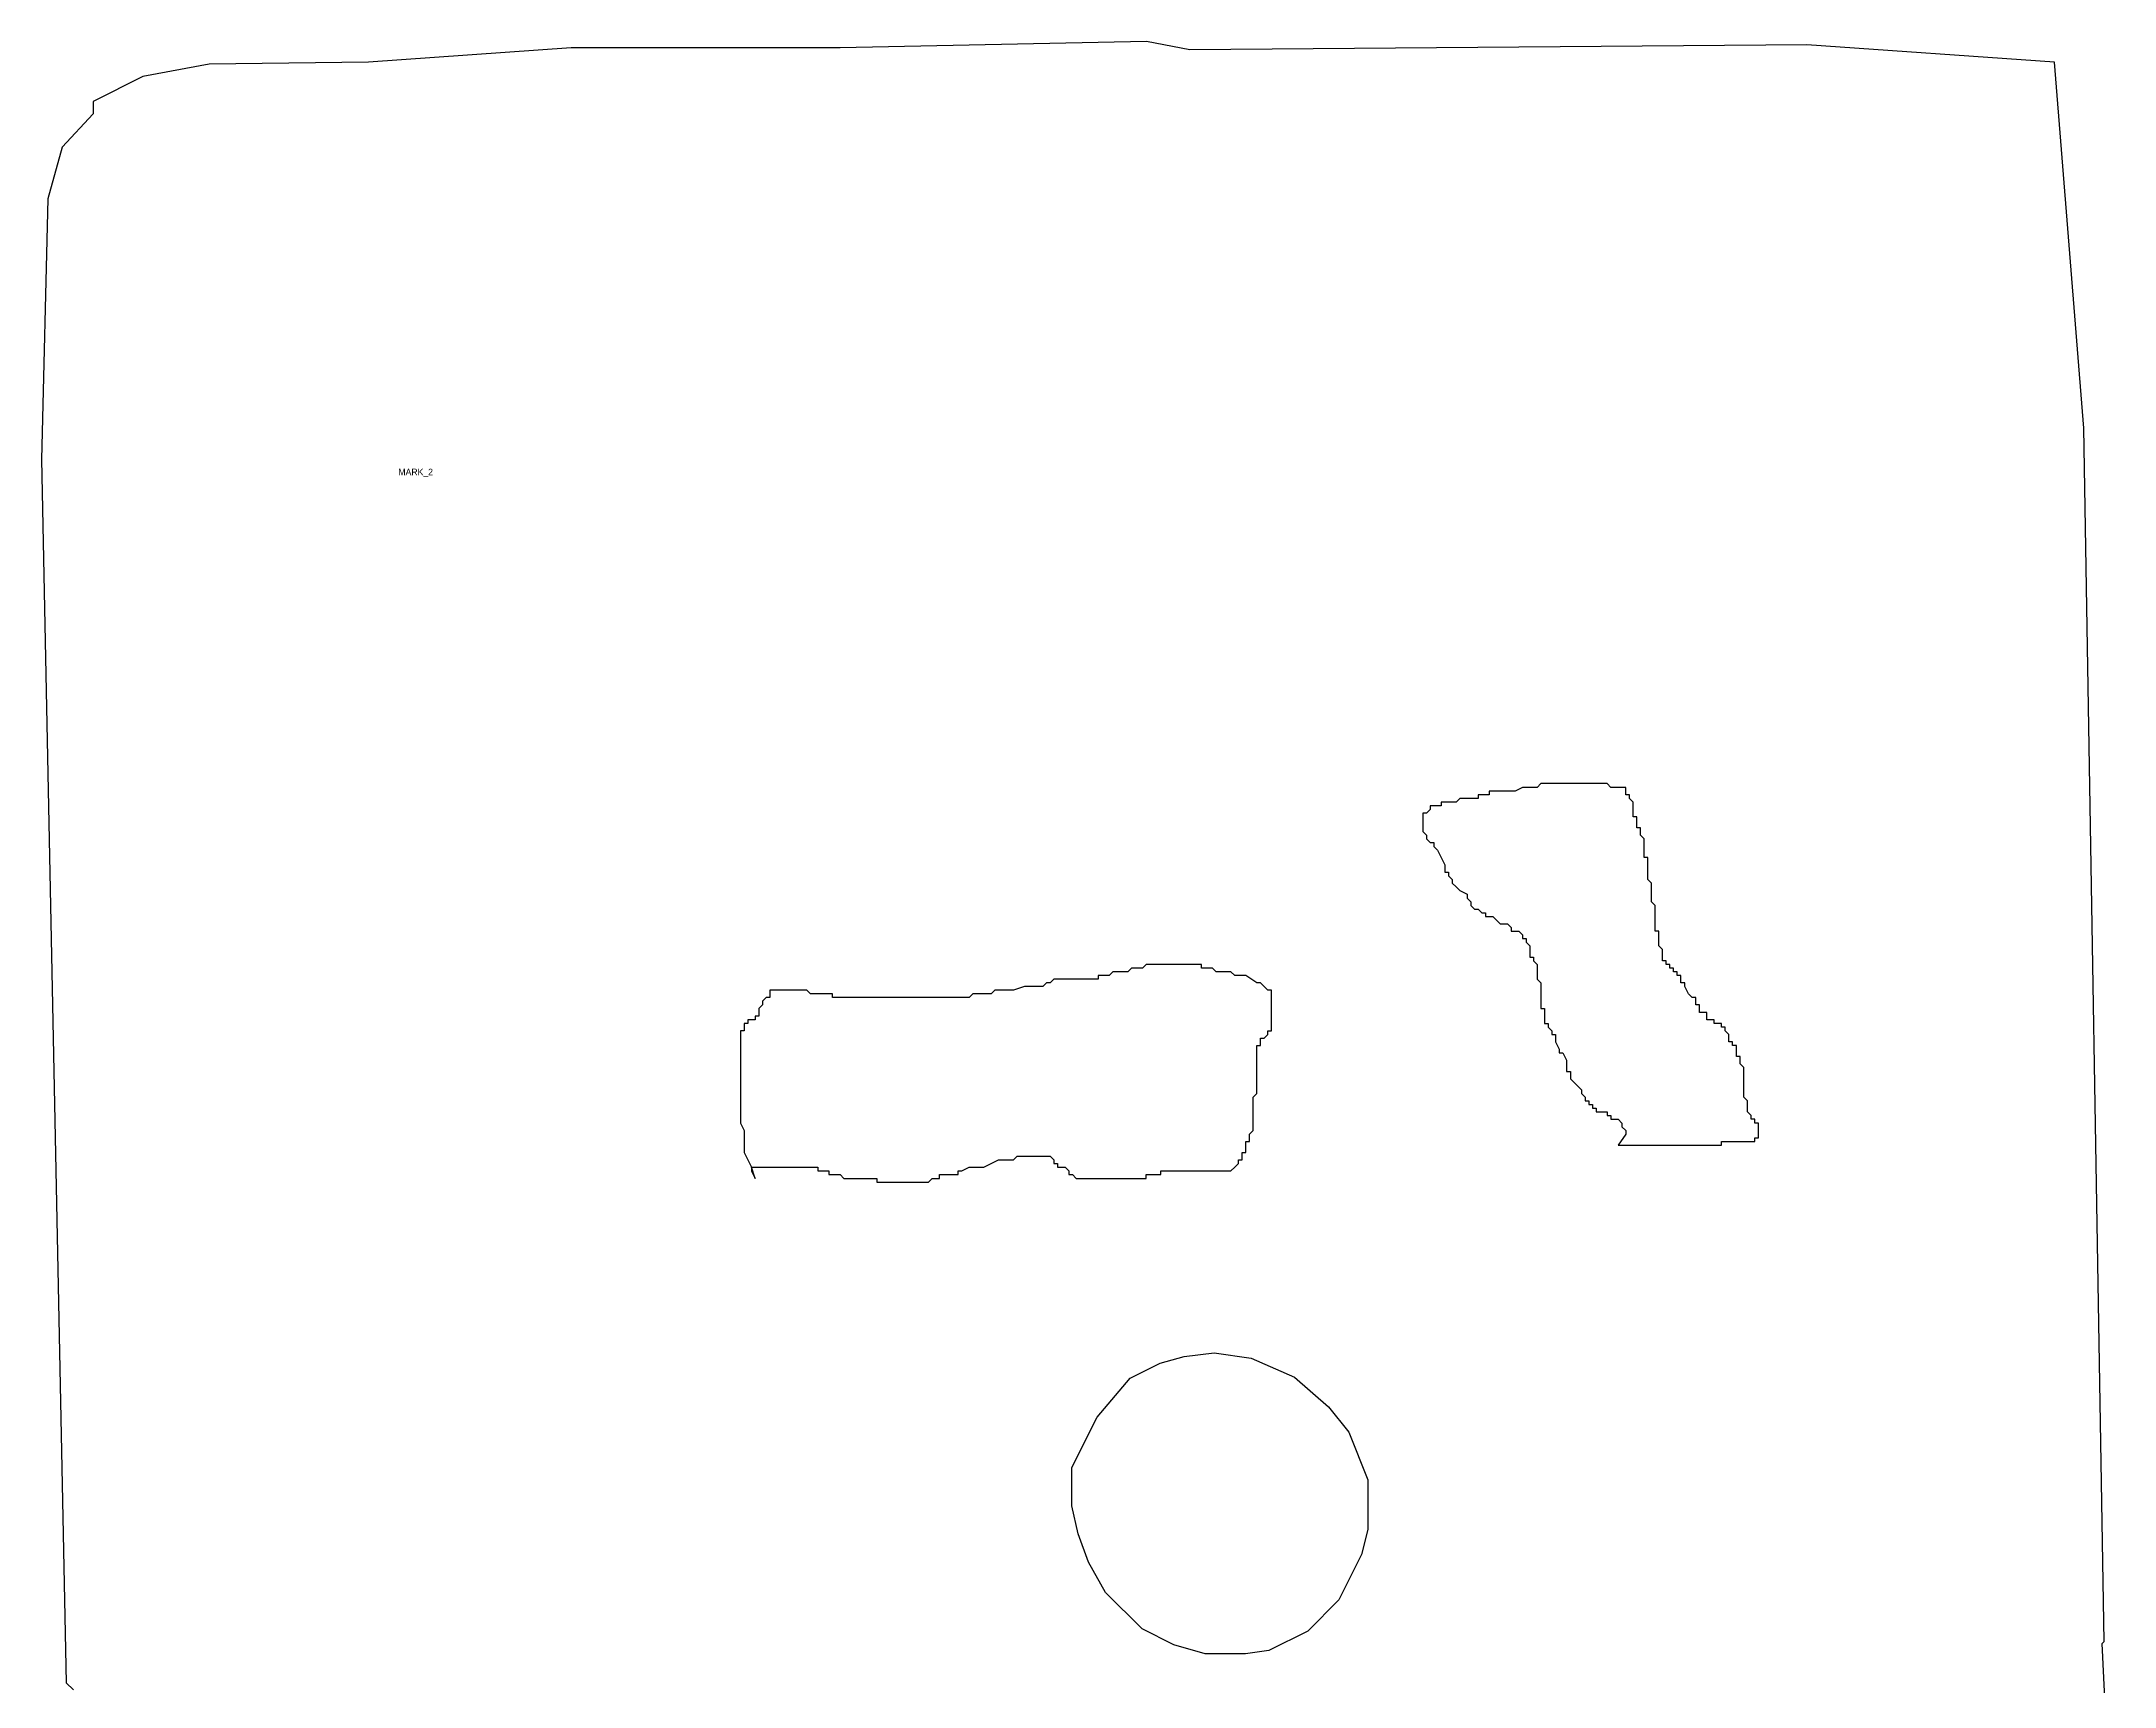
# Model space of a CAD drawing. Header units: metres. Extents: x -3680 to -2870, y 1542 to 2807.
# Drawn here: x -3680 to -2878, y 2171 to 2807 of the extents above; entities that cross this region are included whole.
import ezdxf
from ezdxf.enums import TextEntityAlignment as Align

# ---------------------------------------------------------------- set-up
doc = ezdxf.new("R2010")
doc.units = ezdxf.units.M
doc.layers.add('72', color=7, linetype='Continuous')

msp = doc.modelspace()

# ---------------------------------------------------------------- linework, layer by layer
at = {"layer": '1'}
msp.add_lwpolyline([(-2878.45, 2089.8), (-2883.24, 2187.96), (-2882.4, 2188.8), (-2890.35, 2657.75), (-2901.66, 2799.2), (-2997.46, 2805.84), (-3235.94, 2803.99), (-3252.8, 2807.2), (-3371.2, 2804.8), (-3475.2, 2804.8), (-3553.6, 2799.2), (-3615.2, 2798.4), (-3640.8, 2793.6), (-3660, 2784), (-3660, 2779.2), (-3672, 2766.4), (-3677.6, 2746.4), (-3680, 2645.6), (-3670.4, 2172.8), (-3667.66, 2170.06)], dxfattribs=at)
at = {"layer": '54'}
for points in [[(-3070.32, 2380.6), (-3070.32, 2380.6), (-3070.32, 2380.6), (-3070.32, 2380.6), (-3070.32, 2380.6), (-3070.32, 2380.6), (-3070.32, 2380.6), (-3070.32, 2380.6), (-3070.32, 2380.6), (-3070.32, 2380.6), (-3070.32, 2380.6), (-3070.32, 2380.6), (-3070.32, 2380.6), (-3070.32, 2380.6), (-3070.32, 2380.6), (-3070.32, 2380.6), (-3070.32, 2380.6), (-3070.32, 2380.6), (-3070.32, 2380.6), (-3070.32, 2380.6), (-3070.32, 2380.6), (-3070.32, 2380.6), (-3068.89, 2380.6), (-3067.47, 2380.6), (-3067.47, 2380.6), (-3066.04, 2380.6), (-3066.04, 2380.6), (-3066.04, 2380.6), (-3064.62, 2380.6), (-3064.62, 2380.6), (-3064.62, 2380.6), (-3064.62, 2380.6), (-3064.62, 2380.6), (-3064.62, 2380.6), (-3064.62, 2380.6), (-3064.62, 2380.6), (-3064.62, 2380.6), (-3063.19, 2380.6), (-3063.19, 2380.6), (-3063.19, 2380.6), (-3063.19, 2380.6), (-3061.76, 2380.6), (-3061.76, 2380.6), (-3061.76, 2380.6), (-3061.76, 2380.6), (-3060.34, 2380.6), (-3060.34, 2380.6), (-3060.34, 2380.6), (-3060.34, 2380.6), (-3060.34, 2380.6), (-3060.34, 2380.6), (-3060.34, 2380.6), (-3058.91, 2380.6), (-3058.91, 2380.6), (-3058.91, 2380.6), (-3057.48, 2380.6), (-3057.48, 2380.6), (-3057.48, 2380.6), (-3057.48, 2380.6), (-3057.48, 2380.6), (-3057.48, 2380.6), (-3057.48, 2380.6), (-3057.48, 2380.6), (-3057.48, 2380.6), (-3056.06, 2380.6), (-3054.63, 2380.6), (-3054.63, 2380.6), (-3054.63, 2380.6), (-3053.21, 2380.6), (-3053.21, 2380.6), (-3053.21, 2380.6), (-3053.21, 2380.6), (-3053.21, 2380.6), (-3051.78, 2380.6), (-3051.78, 2380.6), (-3051.78, 2380.6), (-3051.78, 2380.6), (-3050.35, 2380.6), (-3050.35, 2380.6), (-3048.93, 2380.6), (-3048.93, 2380.6), (-3048.93, 2380.6), (-3048.93, 2380.6), (-3047.5, 2380.6), (-3047.5, 2380.6), (-3047.5, 2380.6), (-3046.08, 2380.6), (-3046.08, 2380.6), (-3046.08, 2380.6), (-3046.08, 2380.6), (-3044.65, 2380.6), (-3044.65, 2380.6), (-3044.65, 2380.6), (-3044.65, 2380.6), (-3044.65, 2380.6), (-3043.22, 2380.6), (-3043.22, 2380.6), (-3043.22, 2380.6), (-3041.8, 2380.6), (-3041.8, 2380.6), (-3041.8, 2380.6), (-3041.8, 2380.6), (-3041.8, 2380.6), (-3041.8, 2380.6), (-3040.37, 2380.6), (-3040.37, 2380.6), (-3040.37, 2380.6), (-3040.37, 2380.6), (-3040.37, 2380.6), (-3040.37, 2380.6), (-3038.94, 2380.6), (-3038.94, 2380.6), (-3038.94, 2380.6), (-3038.94, 2380.6), (-3037.52, 2380.6), (-3037.52, 2380.6), (-3037.52, 2380.6), (-3037.52, 2380.6), (-3036.09, 2380.6), (-3036.09, 2380.6), (-3034.67, 2380.6), (-3034.67, 2380.6), (-3034.67, 2380.6), (-3034.67, 2380.6), (-3034.67, 2380.6), (-3034.67, 2380.6), (-3034.67, 2380.6), (-3034.67, 2380.6), (-3033.24, 2380.6), (-3033.24, 2380.6), (-3031.81, 2380.6), (-3031.81, 2380.6), (-3031.81, 2380.6), (-3031.81, 2380.6), (-3031.81, 2380.6), (-3030.39, 2380.6), (-3030.39, 2380.6), (-3030.39, 2382.03), (-3030.39, 2382.03), (-3028.96, 2382.03), (-3028.96, 2382.03), (-3028.96, 2382.03), (-3028.96, 2382.03), (-3028.96, 2382.03), (-3028.96, 2382.03), (-3028.96, 2382.03), (-3028.96, 2382.03), (-3027.53, 2382.03), (-3026.11, 2382.03), (-3026.11, 2382.03), (-3026.11, 2382.03), (-3024.68, 2382.03), (-3024.68, 2382.03), (-3024.68, 2382.03), (-3024.68, 2382.03), (-3024.68, 2382.03), (-3024.68, 2382.03), (-3023.26, 2382.03), (-3023.26, 2382.03), (-3023.26, 2382.03), (-3023.26, 2382.03), (-3021.83, 2382.03), (-3021.83, 2382.03), (-3021.83, 2382.03), (-3021.83, 2382.03), (-3021.83, 2382.03), (-3021.83, 2382.03), (-3020.4, 2382.03), (-3020.4, 2382.03), (-3020.4, 2382.03), (-3018.98, 2382.03), (-3018.98, 2382.03), (-3018.98, 2382.03), (-3017.55, 2382.03), (-3017.55, 2382.03), (-3017.55, 2383.46), (-3017.55, 2383.46), (-3017.55, 2383.46), (-3017.55, 2383.46), (-3017.55, 2383.46), (-3016.13, 2383.46), (-3016.13, 2383.46), (-3016.13, 2383.46), (-3016.13, 2383.46), (-3016.13, 2384.88), (-3016.13, 2384.88), (-3016.13, 2384.88), (-3016.13, 2384.88), (-3016.13, 2384.88), (-3016.13, 2384.88), (-3016.13, 2384.88), (-3016.13, 2384.88), (-3016.13, 2384.88), (-3016.13, 2384.88), (-3016.13, 2384.88), (-3016.13, 2384.88), (-3016.13, 2384.88), (-3016.13, 2384.88), (-3016.13, 2384.88), (-3016.13, 2384.88), (-3016.13, 2384.88), (-3016.13, 2384.88), (-3016.13, 2384.88), (-3016.13, 2386.31), (-3016.13, 2386.31), (-3016.13, 2386.31), (-3016.13, 2386.31), (-3016.13, 2386.31), (-3016.13, 2386.31), (-3016.13, 2386.31), (-3016.13, 2387.73), (-3016.13, 2387.73), (-3016.13, 2387.73), (-3016.13, 2387.73), (-3016.13, 2387.73), (-3016.13, 2387.73), (-3016.13, 2387.73), (-3016.13, 2387.73), (-3016.13, 2387.73), (-3016.13, 2389.16), (-3016.13, 2389.16), (-3017.55, 2389.16), (-3017.55, 2389.16), (-3017.55, 2389.16), (-3017.55, 2390.58), (-3017.55, 2390.58), (-3017.55, 2390.58), (-3018.98, 2390.58), (-3018.98, 2392.01), (-3018.98, 2392.01), (-3018.98, 2392.01), (-3020.4, 2393.44), (-3020.4, 2393.44), (-3020.4, 2393.44), (-3020.4, 2393.44), (-3020.4, 2396.29), (-3020.4, 2396.29), (-3020.4, 2396.29), (-3020.4, 2397.71), (-3020.4, 2397.71), (-3021.83, 2399.14), (-3021.83, 2399.14), (-3021.83, 2399.14), (-3021.83, 2400.57), (-3021.83, 2401.99), (-3021.83, 2401.99), (-3021.83, 2401.99), (-3021.83, 2403.42), (-3021.83, 2403.42), (-3021.83, 2404.84), (-3021.83, 2404.84), (-3021.83, 2404.84), (-3021.83, 2406.27), (-3021.83, 2407.69), (-3021.83, 2407.69), (-3021.83, 2407.69), (-3021.83, 2407.69), (-3021.83, 2407.69), (-3021.83, 2407.69), (-3021.83, 2409.12), (-3021.83, 2409.12), (-3021.83, 2409.12), (-3021.83, 2409.12), (-3021.83, 2410.55), (-3021.83, 2410.55), (-3021.83, 2410.55), (-3021.83, 2410.55), (-3023.26, 2411.97), (-3023.26, 2413.4), (-3023.26, 2413.4), (-3023.26, 2413.4), (-3023.26, 2414.82), (-3023.26, 2414.82), (-3023.26, 2414.82), (-3024.68, 2414.82), (-3024.68, 2414.82), (-3024.68, 2416.25), (-3024.68, 2416.25), (-3024.68, 2416.25), (-3024.68, 2416.25), (-3024.68, 2417.67), (-3024.68, 2417.67), (-3024.68, 2417.67), (-3024.68, 2417.67), (-3024.68, 2417.67), (-3024.68, 2417.67), (-3024.68, 2417.67), (-3024.68, 2419.1), (-3024.68, 2419.1), (-3024.68, 2419.1), (-3024.68, 2419.1), (-3024.68, 2419.1), (-3026.11, 2419.1), (-3026.11, 2419.1), (-3026.11, 2419.1), (-3026.11, 2420.53), (-3026.11, 2420.53), (-3026.11, 2420.53), (-3026.11, 2420.53), (-3026.11, 2420.53), (-3026.11, 2420.53), (-3026.11, 2420.53), (-3027.53, 2420.53), (-3027.53, 2420.53), (-3027.53, 2420.53), (-3027.53, 2420.53), (-3027.53, 2421.95), (-3027.53, 2421.95), (-3027.53, 2421.95), (-3027.53, 2423.38), (-3028.96, 2424.8), (-3028.96, 2424.8), (-3028.96, 2426.23), (-3028.96, 2426.23), (-3028.96, 2426.23), (-3028.96, 2426.23), (-3028.96, 2426.23), (-3028.96, 2426.23), (-3028.96, 2426.23), (-3028.96, 2426.23), (-3028.96, 2426.23), (-3028.96, 2426.23), (-3028.96, 2426.23), (-3028.96, 2426.23), (-3028.96, 2426.23), (-3028.96, 2426.23), (-3028.96, 2426.23), (-3030.39, 2426.23), (-3030.39, 2426.23), (-3030.39, 2426.23), (-3030.39, 2427.65), (-3030.39, 2427.65), (-3030.39, 2427.65), (-3030.39, 2427.65), (-3030.39, 2427.65), (-3030.39, 2427.65), (-3030.39, 2427.65), (-3030.39, 2427.65), (-3030.39, 2427.65), (-3030.39, 2427.65), (-3030.39, 2427.65), (-3030.39, 2427.65), (-3030.39, 2427.65), (-3030.39, 2427.65), (-3030.39, 2427.65), (-3030.39, 2427.65), (-3030.39, 2427.65), (-3030.39, 2427.65), (-3030.39, 2427.65), (-3030.39, 2427.65), (-3030.39, 2427.65), (-3030.39, 2427.65), (-3030.39, 2427.65), (-3030.39, 2427.65), (-3030.39, 2427.65), (-3030.39, 2427.65), (-3030.39, 2427.65), (-3030.39, 2427.65), (-3030.39, 2427.65), (-3030.39, 2427.65), (-3030.39, 2427.65), (-3030.39, 2427.65), (-3030.39, 2427.65), (-3030.39, 2427.65), (-3030.39, 2427.65), (-3030.39, 2427.65), (-3030.39, 2427.65), (-3030.39, 2427.65), (-3030.39, 2427.65), (-3030.39, 2427.65), (-3030.39, 2427.65), (-3030.39, 2427.65), (-3030.39, 2427.65), (-3030.39, 2427.65), (-3030.39, 2427.65), (-3030.39, 2427.65), (-3030.39, 2427.65), (-3030.39, 2427.65), (-3030.39, 2427.65), (-3030.39, 2427.65), (-3030.39, 2427.65), (-3030.39, 2427.65), (-3030.39, 2427.65), (-3030.39, 2427.65), (-3030.39, 2427.65), (-3030.39, 2427.65), (-3030.39, 2427.65), (-3030.39, 2427.65), (-3030.39, 2427.65), (-3030.39, 2427.65), (-3030.39, 2427.65), (-3030.39, 2427.65), (-3030.39, 2427.65), (-3030.39, 2427.65), (-3030.39, 2427.65), (-3031.81, 2427.65), (-3031.81, 2427.65), (-3031.81, 2427.65), (-3031.81, 2427.65), (-3033.24, 2427.65), (-3033.24, 2427.65), (-3033.24, 2427.65), (-3033.24, 2427.65), (-3033.24, 2427.65), (-3033.24, 2427.65), (-3033.24, 2427.65), (-3033.24, 2427.65), (-3033.24, 2429.08), (-3033.24, 2429.08), (-3033.24, 2429.08), (-3033.24, 2429.08), (-3033.24, 2429.08), (-3033.24, 2429.08), (-3034.67, 2429.08), (-3034.67, 2429.08), (-3034.67, 2429.08), (-3034.67, 2429.08), (-3036.09, 2429.08), (-3036.09, 2429.08), (-3036.09, 2430.51), (-3036.09, 2430.51), (-3036.09, 2430.51), (-3036.09, 2430.51), (-3036.09, 2431.93), (-3036.09, 2431.93), (-3037.52, 2431.93), (-3038.94, 2431.93), (-3038.94, 2433.36), (-3038.94, 2434.78), (-3040.37, 2434.78), (-3040.37, 2436.21), (-3040.37, 2436.21), (-3040.37, 2436.21), (-3040.37, 2436.21), (-3040.37, 2436.21), (-3040.37, 2436.21), (-3040.37, 2436.21), (-3040.37, 2437.63), (-3040.37, 2437.63), (-3041.8, 2437.63), (-3043.22, 2439.06), (-3044.65, 2441.91), (-3044.65, 2441.91), (-3044.65, 2443.34), (-3046.08, 2443.34), (-3046.08, 2446.19), (-3046.08, 2446.19), (-3046.08, 2446.19), (-3047.5, 2446.19), (-3047.5, 2447.61), (-3047.5, 2447.61), (-3048.93, 2447.61), (-3048.93, 2447.61), (-3048.93, 2447.61), (-3048.93, 2447.61), (-3048.93, 2447.61), (-3048.93, 2447.61), (-3048.93, 2449.04), (-3048.93, 2449.04), (-3050.35, 2449.04), (-3050.35, 2449.04), (-3050.35, 2449.04), (-3050.35, 2449.04), (-3050.35, 2449.04), (-3050.35, 2450.47), (-3051.78, 2450.47), (-3051.78, 2451.89), (-3051.78, 2451.89), (-3051.78, 2451.89), (-3051.78, 2451.89), (-3051.78, 2451.89), (-3051.78, 2451.89), (-3051.78, 2451.89), (-3051.78, 2451.89), (-3051.78, 2451.89), (-3051.78, 2451.89), (-3051.78, 2451.89), (-3051.78, 2451.89), (-3051.78, 2451.89), (-3051.78, 2451.89), (-3051.78, 2451.89), (-3051.78, 2451.89), (-3051.78, 2451.89), (-3051.78, 2451.89), (-3051.78, 2451.89), (-3053.21, 2451.89), (-3053.21, 2451.89), (-3053.21, 2453.32), (-3053.21, 2453.32), (-3053.21, 2453.32), (-3053.21, 2453.32), (-3053.21, 2453.32), (-3053.21, 2453.32), (-3053.21, 2453.32), (-3053.21, 2453.32), (-3053.21, 2454.74), (-3053.21, 2454.74), (-3053.21, 2454.74), (-3053.21, 2456.17), (-3054.63, 2457.6), (-3054.63, 2457.6), (-3054.63, 2459.02), (-3054.63, 2460.45), (-3054.63, 2460.45), (-3054.63, 2461.87), (-3054.63, 2461.87), (-3054.63, 2463.3), (-3056.06, 2463.3), (-3056.06, 2463.3), (-3056.06, 2464.72), (-3056.06, 2464.72), (-3056.06, 2466.15), (-3056.06, 2466.15), (-3056.06, 2467.58), (-3056.06, 2467.58), (-3056.06, 2467.58), (-3056.06, 2467.58), (-3056.06, 2469), (-3056.06, 2469), (-3056.06, 2470.43), (-3056.06, 2470.43), (-3056.06, 2470.43), (-3056.06, 2470.43), (-3056.06, 2473.28), (-3057.48, 2474.7), (-3057.48, 2474.7), (-3057.48, 2477.56), (-3057.48, 2477.56), (-3057.48, 2478.98), (-3057.48, 2478.98), (-3057.48, 2480.41), (-3057.48, 2481.83), (-3057.48, 2481.83), (-3057.48, 2481.83), (-3057.48, 2481.83), (-3057.48, 2481.83), (-3058.91, 2483.26), (-3058.91, 2486.11), (-3058.91, 2487.54), (-3058.91, 2488.96), (-3058.91, 2490.39), (-3058.91, 2490.39), (-3058.91, 2490.39), (-3058.91, 2490.39), (-3058.91, 2490.39), (-3058.91, 2490.39), (-3058.91, 2491.81), (-3058.91, 2491.81), (-3060.34, 2491.81), (-3060.34, 2491.81), (-3060.34, 2491.81), (-3060.34, 2491.81), (-3060.34, 2491.81), (-3060.34, 2493.24), (-3060.34, 2493.24), (-3060.34, 2493.24), (-3060.34, 2493.24), (-3060.34, 2493.24), (-3060.34, 2493.24), (-3060.34, 2493.24), (-3060.34, 2493.24), (-3060.34, 2493.24), (-3060.34, 2493.24), (-3060.34, 2493.24), (-3060.34, 2493.24), (-3060.34, 2493.24), (-3060.34, 2493.24), (-3060.34, 2493.24), (-3060.34, 2493.24), (-3060.34, 2493.24), (-3060.34, 2494.66), (-3060.34, 2494.66), (-3060.34, 2494.66), (-3060.34, 2496.09), (-3060.34, 2496.09), (-3060.34, 2496.09), (-3060.34, 2497.52), (-3060.34, 2498.94), (-3060.34, 2498.94), (-3061.76, 2500.37), (-3061.76, 2500.37), (-3061.76, 2500.37), (-3061.76, 2500.37), (-3061.76, 2501.79), (-3061.76, 2501.79), (-3061.76, 2501.79), (-3061.76, 2501.79), (-3061.76, 2501.79), (-3061.76, 2503.22), (-3063.19, 2503.22), (-3063.19, 2504.64), (-3063.19, 2504.64), (-3063.19, 2506.07), (-3063.19, 2506.07), (-3063.19, 2507.5), (-3063.19, 2507.5), (-3064.62, 2507.5), (-3064.62, 2508.92), (-3064.62, 2508.92), (-3064.62, 2510.35), (-3064.62, 2510.35), (-3064.62, 2511.77), (-3064.62, 2511.77), (-3064.62, 2513.2), (-3064.62, 2513.2), (-3066.04, 2514.63), (-3066.04, 2514.63), (-3066.04, 2514.63), (-3066.04, 2514.63), (-3066.04, 2514.63), (-3066.04, 2514.63), (-3066.04, 2514.63), (-3066.04, 2514.63), (-3066.04, 2514.63), (-3066.04, 2514.63), (-3066.04, 2516.05), (-3066.04, 2516.05), (-3066.04, 2516.05), (-3066.04, 2516.05), (-3066.04, 2516.05), (-3066.04, 2516.05), (-3066.04, 2516.05), (-3067.47, 2516.05), (-3067.47, 2516.05), (-3067.47, 2516.05), (-3067.47, 2516.05), (-3067.47, 2516.05), (-3067.47, 2516.05), (-3067.47, 2516.05), (-3067.47, 2516.05), (-3067.47, 2516.05), (-3067.47, 2516.05), (-3067.47, 2516.05), (-3067.47, 2516.05), (-3067.47, 2516.05), (-3067.47, 2517.48), (-3067.47, 2517.48), (-3067.47, 2517.48), (-3067.47, 2517.48), (-3067.47, 2517.48), (-3067.47, 2517.48), (-3067.47, 2517.48), (-3067.47, 2517.48), (-3067.47, 2517.48), (-3067.47, 2517.48), (-3067.47, 2517.48), (-3067.47, 2517.48), (-3067.47, 2517.48), (-3067.47, 2517.48), (-3067.47, 2517.48), (-3067.47, 2517.48), (-3067.47, 2517.48), (-3067.47, 2517.48), (-3067.47, 2517.48), (-3067.47, 2518.9), (-3067.47, 2518.9), (-3067.47, 2518.9), (-3068.89, 2518.9), (-3068.89, 2518.9), (-3068.89, 2518.9), (-3068.89, 2518.9), (-3068.89, 2518.9), (-3068.89, 2518.9), (-3070.32, 2518.9), (-3070.32, 2518.9), (-3070.32, 2518.9), (-3071.75, 2518.9), (-3071.75, 2518.9), (-3071.75, 2518.9), (-3073.17, 2518.9), (-3073.17, 2518.9), (-3073.17, 2518.9), (-3074.6, 2520.33), (-3074.6, 2520.33), (-3074.6, 2520.33), (-3076.02, 2520.33), (-3077.45, 2520.33), (-3078.88, 2520.33), (-3078.88, 2520.33), (-3078.88, 2520.33), (-3080.3, 2520.33), (-3081.73, 2520.33), (-3083.16, 2520.33), (-3083.16, 2520.33), (-3083.16, 2520.33), (-3084.58, 2520.33), (-3084.58, 2520.33), (-3084.58, 2520.33), (-3086.01, 2520.33), (-3087.43, 2520.33), (-3088.86, 2520.33), (-3088.86, 2520.33), (-3090.29, 2520.33), (-3090.29, 2520.33), (-3090.29, 2520.33), (-3093.14, 2520.33), (-3093.14, 2520.33), (-3094.57, 2520.33), (-3095.99, 2520.33), (-3095.99, 2520.33), (-3097.42, 2520.33), (-3098.84, 2520.33), (-3098.84, 2520.33), (-3100.27, 2520.33), (-3101.7, 2518.9), (-3103.12, 2518.9), (-3105.97, 2518.9), (-3107.4, 2518.9), (-3107.4, 2518.9), (-3110.25, 2517.48), (-3110.25, 2517.48), (-3113.11, 2517.48), (-3114.53, 2517.48), (-3114.53, 2517.48), (-3115.96, 2517.48), (-3115.96, 2517.48), (-3118.81, 2517.48), (-3118.81, 2517.48), (-3120.24, 2517.48), (-3120.24, 2516.05), (-3121.66, 2516.05), (-3123.09, 2516.05), (-3124.52, 2516.05), (-3124.52, 2514.63), (-3127.37, 2514.63), (-3128.79, 2514.63), (-3130.22, 2514.63), (-3131.65, 2514.63), (-3133.07, 2513.2), (-3134.5, 2513.2), (-3134.5, 2513.2), (-3135.92, 2513.2), (-3137.35, 2513.2), (-3138.78, 2513.2), (-3138.78, 2511.77), (-3138.78, 2511.77), (-3140.2, 2511.77), (-3140.2, 2511.77), (-3140.2, 2511.77), (-3141.63, 2511.77), (-3143.06, 2511.77), (-3143.06, 2510.35), (-3143.06, 2510.35), (-3144.48, 2508.92), (-3144.48, 2508.92), (-3144.48, 2508.92), (-3144.48, 2508.92), (-3144.48, 2508.92), (-3144.48, 2508.92), (-3145.91, 2508.92), (-3145.91, 2508.92), (-3145.91, 2508.92), (-3145.91, 2508.92), (-3145.91, 2507.5), (-3145.91, 2507.5), (-3145.91, 2507.5), (-3145.91, 2507.5), (-3145.91, 2507.5), (-3145.91, 2507.5), (-3145.91, 2507.5), (-3145.91, 2507.5), (-3145.91, 2507.5), (-3145.91, 2506.07), (-3145.91, 2506.07), (-3145.91, 2506.07), (-3145.91, 2506.07), (-3145.91, 2506.07), (-3145.91, 2506.07), (-3145.91, 2503.22), (-3145.91, 2503.22), (-3145.91, 2503.22), (-3145.91, 2503.22), (-3145.91, 2503.22), (-3145.91, 2503.22), (-3145.91, 2503.22), (-3145.91, 2503.22), (-3145.91, 2501.79), (-3145.91, 2501.79), (-3145.91, 2501.79), (-3144.48, 2500.37), (-3144.48, 2500.37), (-3144.48, 2500.37), (-3144.48, 2498.94), (-3143.06, 2497.52), (-3141.63, 2497.52), (-3141.63, 2497.52), (-3141.63, 2496.09), (-3141.63, 2496.09), (-3140.2, 2494.66), (-3138.78, 2491.81), (-3137.35, 2488.96), (-3137.35, 2487.54), (-3137.35, 2486.11), (-3135.92, 2486.11), (-3135.92, 2484.68), (-3134.5, 2483.26), (-3134.5, 2481.83), (-3133.07, 2480.41), (-3133.07, 2480.41), (-3133.07, 2480.41), (-3131.65, 2478.98), (-3128.79, 2477.56), (-3128.79, 2476.13), (-3128.79, 2476.13), (-3128.79, 2476.13), (-3127.37, 2474.7), (-3127.37, 2473.28), (-3127.37, 2473.28), (-3125.94, 2471.85), (-3124.52, 2471.85), (-3124.52, 2471.85), (-3123.09, 2470.43), (-3123.09, 2470.43), (-3121.66, 2470.43), (-3121.66, 2469), (-3121.66, 2469), (-3121.66, 2469), (-3120.24, 2469), (-3118.81, 2469), (-3118.81, 2469), (-3117.38, 2467.58), (-3117.38, 2467.58), (-3117.38, 2467.58), (-3115.96, 2466.15), (-3115.96, 2466.15), (-3115.96, 2466.15), (-3114.53, 2466.15), (-3113.11, 2466.15), (-3111.68, 2464.72), (-3111.68, 2464.72), (-3111.68, 2464.72), (-3111.68, 2464.72), (-3111.68, 2463.3), (-3110.25, 2463.3), (-3110.25, 2463.3), (-3108.83, 2463.3), (-3107.4, 2461.87), (-3107.4, 2460.45), (-3107.4, 2460.45), (-3105.97, 2460.45), (-3105.97, 2459.02), (-3105.97, 2459.02), (-3105.97, 2459.02), (-3104.55, 2457.6), (-3104.55, 2456.17), (-3104.55, 2454.74), (-3104.55, 2453.32), (-3103.12, 2453.32), (-3103.12, 2451.89), (-3101.7, 2450.47), (-3101.7, 2450.47), (-3101.7, 2449.04), (-3101.7, 2447.61), (-3101.7, 2447.61), (-3101.7, 2446.19), (-3101.7, 2444.76), (-3100.27, 2443.34), (-3100.27, 2441.91), (-3100.27, 2439.06), (-3100.27, 2439.06), (-3100.27, 2437.63), (-3100.27, 2437.63), (-3100.27, 2437.63), (-3100.27, 2436.21), (-3100.27, 2436.21), (-3100.27, 2434.78), (-3100.27, 2434.78), (-3100.27, 2434.78), (-3100.27, 2433.36), (-3100.27, 2433.36), (-3100.27, 2433.36), (-3098.84, 2433.36), (-3098.84, 2431.93), (-3098.84, 2431.93), (-3098.84, 2430.51), (-3098.84, 2430.51), (-3098.84, 2429.08), (-3098.84, 2429.08), (-3098.84, 2429.08), (-3098.84, 2427.65), (-3097.42, 2427.65), (-3097.42, 2426.23), (-3097.42, 2426.23), (-3097.42, 2426.23), (-3097.42, 2426.23), (-3095.99, 2424.8), (-3095.99, 2423.38), (-3094.57, 2423.38), (-3094.57, 2421.95), (-3094.57, 2420.53), (-3093.14, 2417.67), (-3093.14, 2417.67), (-3093.14, 2416.25), (-3093.14, 2416.25), (-3093.14, 2416.25), (-3091.71, 2416.25), (-3090.29, 2413.4), (-3090.29, 2413.4), (-3090.29, 2411.97), (-3090.29, 2411.97), (-3090.29, 2411.97), (-3090.29, 2409.12), (-3088.86, 2409.12), (-3088.86, 2407.69), (-3088.86, 2407.69), (-3088.86, 2406.27), (-3087.43, 2404.84), (-3086.01, 2403.42), (-3086.01, 2403.42), (-3084.58, 2401.99), (-3084.58, 2400.57), (-3084.58, 2400.57), (-3083.16, 2399.14), (-3083.16, 2397.71), (-3083.16, 2397.71), (-3081.73, 2397.71), (-3081.73, 2396.29), (-3080.3, 2396.29), (-3080.3, 2396.29), (-3080.3, 2396.29), (-3080.3, 2394.86), (-3080.3, 2394.86), (-3078.88, 2394.86), (-3078.88, 2393.44), (-3078.88, 2393.44), (-3077.45, 2393.44), (-3077.45, 2393.44), (-3076.02, 2393.44), (-3074.6, 2393.44), (-3074.6, 2392.01), (-3073.17, 2392.01), (-3073.17, 2392.01), (-3073.17, 2390.58), (-3073.17, 2390.58), (-3071.75, 2390.58), (-3071.75, 2390.58), (-3071.75, 2390.58), (-3071.75, 2390.58), (-3071.75, 2390.58), (-3070.32, 2390.58), (-3070.32, 2390.58), (-3068.89, 2389.16), (-3068.89, 2387.73), (-3068.89, 2387.73), (-3068.89, 2387.73), (-3068.89, 2387.73), (-3068.89, 2387.73), (-3068.89, 2387.73), (-3068.89, 2387.73), (-3068.89, 2387.73), (-3067.47, 2386.31), (-3067.47, 2386.31), (-3067.47, 2386.31), (-3067.47, 2386.31), (-3067.47, 2386.31), (-3067.47, 2386.31), (-3067.47, 2386.31), (-3067.47, 2386.31), (-3067.47, 2384.88), (-3067.47, 2384.88), (-3067.47, 2384.88), (-3067.47, 2384.88), (-3067.47, 2384.88), (-3067.47, 2384.88), (-3067.47, 2384.88), (-3067.47, 2384.88), (-3067.47, 2384.88), (-3067.47, 2384.88), (-3067.47, 2384.88), (-3067.47, 2384.88), (-3067.47, 2384.88), (-3067.47, 2384.88), (-3067.47, 2384.88)], [(-3405.47, 2372.05), (-3405.47, 2372.05), (-3405.47, 2372.05), (-3405.47, 2372.05), (-3405.47, 2372.05), (-3405.47, 2372.05), (-3405.47, 2372.05), (-3405.47, 2372.05), (-3405.47, 2372.05), (-3405.47, 2372.05), (-3405.47, 2372.05), (-3404.05, 2372.05), (-3404.05, 2372.05), (-3404.05, 2372.05), (-3404.05, 2372.05), (-3404.05, 2372.05), (-3402.62, 2372.05), (-3401.19, 2372.05), (-3401.19, 2372.05), (-3399.77, 2372.05), (-3399.77, 2372.05), (-3399.77, 2372.05), (-3398.34, 2372.05), (-3398.34, 2372.05), (-3398.34, 2372.05), (-3398.34, 2372.05), (-3396.92, 2372.05), (-3396.92, 2372.05), (-3395.49, 2372.05), (-3395.49, 2372.05), (-3395.49, 2372.05), (-3395.49, 2372.05), (-3394.06, 2372.05), (-3394.06, 2372.05), (-3394.06, 2372.05), (-3394.06, 2372.05), (-3394.06, 2372.05), (-3392.64, 2372.05), (-3392.64, 2372.05), (-3392.64, 2372.05), (-3392.64, 2372.05), (-3392.64, 2372.05), (-3392.64, 2372.05), (-3392.64, 2372.05), (-3391.21, 2372.05), (-3391.21, 2372.05), (-3391.21, 2372.05), (-3389.78, 2372.05), (-3389.78, 2372.05), (-3389.78, 2372.05), (-3389.78, 2372.05), (-3389.78, 2372.05), (-3389.78, 2372.05), (-3388.36, 2372.05), (-3388.36, 2372.05), (-3388.36, 2372.05), (-3388.36, 2372.05), (-3388.36, 2372.05), (-3388.36, 2372.05), (-3388.36, 2372.05), (-3386.93, 2372.05), (-3386.93, 2372.05), (-3386.93, 2372.05), (-3386.93, 2372.05), (-3385.51, 2372.05), (-3385.51, 2372.05), (-3384.08, 2372.05), (-3384.08, 2372.05), (-3384.08, 2372.05), (-3382.65, 2372.05), (-3382.65, 2372.05), (-3382.65, 2372.05), (-3382.65, 2372.05), (-3382.65, 2372.05), (-3381.23, 2372.05), (-3381.23, 2372.05), (-3381.23, 2372.05), (-3381.23, 2372.05), (-3379.8, 2372.05), (-3379.8, 2372.05), (-3379.8, 2372.05), (-3379.8, 2372.05), (-3379.8, 2372.05), (-3379.8, 2370.62), (-3378.37, 2370.62), (-3376.95, 2370.62), (-3376.95, 2370.62), (-3376.95, 2370.62), (-3376.95, 2370.62), (-3375.52, 2370.62), (-3375.52, 2370.62), (-3375.52, 2370.62), (-3375.52, 2369.2), (-3375.52, 2369.2), (-3375.52, 2369.2), (-3375.52, 2369.2), (-3374.1, 2369.2), (-3374.1, 2369.2), (-3374.1, 2369.2), (-3374.1, 2369.2), (-3374.1, 2369.2), (-3374.1, 2369.2), (-3374.1, 2369.2), (-3374.1, 2369.2), (-3374.1, 2369.2), (-3374.1, 2369.2), (-3372.67, 2369.2), (-3372.67, 2369.2), (-3371.24, 2369.2), (-3371.24, 2369.2), (-3371.24, 2369.2), (-3369.82, 2367.77), (-3369.82, 2367.77), (-3369.82, 2367.77), (-3369.82, 2367.77), (-3369.82, 2367.77), (-3369.82, 2367.77), (-3369.82, 2367.77), (-3368.39, 2367.77), (-3368.39, 2367.77), (-3368.39, 2367.77), (-3368.39, 2367.77), (-3366.97, 2367.77), (-3365.54, 2367.77), (-3365.54, 2367.77), (-3365.54, 2367.77), (-3365.54, 2367.77), (-3364.11, 2367.77), (-3364.11, 2367.77), (-3364.11, 2367.77), (-3362.69, 2367.77), (-3362.69, 2367.77), (-3362.69, 2367.77), (-3362.69, 2367.77), (-3361.26, 2367.77), (-3359.83, 2367.77), (-3359.83, 2367.77), (-3359.83, 2367.77), (-3359.83, 2367.77), (-3359.83, 2367.77), (-3358.41, 2367.77), (-3358.41, 2367.77), (-3356.98, 2367.77), (-3356.98, 2367.77), (-3356.98, 2367.77), (-3356.98, 2366.35), (-3355.56, 2366.35), (-3355.56, 2366.35), (-3354.13, 2366.35), (-3354.13, 2366.35), (-3354.13, 2366.35), (-3354.13, 2366.35), (-3354.13, 2366.35), (-3354.13, 2366.35), (-3352.7, 2366.35), (-3352.7, 2366.35), (-3352.7, 2366.35), (-3351.28, 2366.35), (-3351.28, 2366.35), (-3351.28, 2366.35), (-3351.28, 2366.35), (-3349.85, 2366.35), (-3348.43, 2366.35), (-3348.43, 2366.35), (-3347, 2366.35), (-3347, 2366.35), (-3347, 2366.35), (-3347, 2366.35), (-3347, 2366.35), (-3345.57, 2366.35), (-3345.57, 2366.35), (-3345.57, 2366.35), (-3344.15, 2366.35), (-3344.15, 2366.35), (-3342.72, 2366.35), (-3342.72, 2366.35), (-3341.29, 2366.35), (-3341.29, 2366.35), (-3341.29, 2366.35), (-3339.87, 2366.35), (-3339.87, 2366.35), (-3338.44, 2366.35), (-3337.02, 2366.35), (-3337.02, 2366.35), (-3335.59, 2367.77), (-3335.59, 2367.77), (-3334.16, 2367.77), (-3334.16, 2367.77), (-3332.74, 2367.77), (-3332.74, 2369.2), (-3331.31, 2369.2), (-3329.88, 2369.2), (-3328.46, 2369.2), (-3327.03, 2369.2), (-3325.61, 2369.2), (-3325.61, 2369.2), (-3325.61, 2370.62), (-3324.18, 2370.62), (-3324.18, 2370.62), (-3321.33, 2372.05), (-3321.33, 2372.05), (-3319.9, 2372.05), (-3319.9, 2372.05), (-3318.48, 2372.05), (-3317.05, 2372.05), (-3315.62, 2372.05), (-3312.77, 2373.48), (-3312.77, 2373.48), (-3312.77, 2373.48), (-3309.92, 2374.9), (-3309.92, 2374.9), (-3308.49, 2374.9), (-3307.07, 2374.9), (-3307.07, 2374.9), (-3305.64, 2374.9), (-3304.21, 2374.9), (-3304.21, 2374.9), (-3304.21, 2374.9), (-3302.79, 2376.33), (-3302.79, 2376.33), (-3301.36, 2376.33), (-3299.94, 2376.33), (-3299.94, 2376.33), (-3298.51, 2376.33), (-3298.51, 2376.33), (-3297.08, 2376.33), (-3297.08, 2376.33), (-3295.66, 2376.33), (-3294.23, 2376.33), (-3294.23, 2376.33), (-3292.8, 2376.33), (-3292.8, 2376.33), (-3292.8, 2376.33), (-3291.38, 2376.33), (-3291.38, 2376.33), (-3291.38, 2376.33), (-3289.95, 2376.33), (-3289.95, 2376.33), (-3288.53, 2374.9), (-3288.53, 2374.9), (-3288.53, 2374.9), (-3288.53, 2373.48), (-3288.53, 2373.48), (-3288.53, 2373.48), (-3287.1, 2373.48), (-3287.1, 2373.48), (-3287.1, 2373.48), (-3287.1, 2373.48), (-3287.1, 2372.05), (-3287.1, 2372.05), (-3287.1, 2372.05), (-3285.67, 2372.05), (-3285.67, 2372.05), (-3285.67, 2372.05), (-3285.67, 2372.05), (-3285.67, 2372.05), (-3285.67, 2372.05), (-3284.25, 2372.05), (-3284.25, 2372.05), (-3284.25, 2372.05), (-3282.82, 2370.62), (-3282.82, 2370.62), (-3282.82, 2370.62), (-3282.82, 2370.62), (-3282.82, 2369.2), (-3282.82, 2369.2), (-3282.82, 2369.2), (-3281.39, 2369.2), (-3281.39, 2369.2), (-3281.39, 2369.2), (-3281.39, 2369.2), (-3281.39, 2369.2), (-3281.39, 2369.2), (-3279.97, 2367.77), (-3279.97, 2367.77), (-3278.54, 2367.77), (-3278.54, 2367.77), (-3278.54, 2367.77), (-3277.12, 2367.77), (-3277.12, 2367.77), (-3275.69, 2367.77), (-3275.69, 2367.77), (-3275.69, 2367.77), (-3275.69, 2367.77), (-3274.26, 2367.77), (-3274.26, 2367.77), (-3274.26, 2367.77), (-3274.26, 2367.77), (-3274.26, 2367.77), (-3271.41, 2367.77), (-3269.99, 2367.77), (-3269.99, 2367.77), (-3268.56, 2367.77), (-3267.13, 2367.77), (-3267.13, 2367.77), (-3267.13, 2367.77), (-3265.71, 2367.77), (-3265.71, 2367.77), (-3265.71, 2367.77), (-3262.85, 2367.77), (-3261.43, 2367.77), (-3261.43, 2367.77), (-3261.43, 2367.77), (-3260, 2367.77), (-3260, 2367.77), (-3260, 2367.77), (-3258.58, 2367.77), (-3258.58, 2367.77), (-3258.58, 2367.77), (-3258.58, 2367.77), (-3258.58, 2367.77), (-3257.15, 2367.77), (-3255.72, 2367.77), (-3255.72, 2367.77), (-3255.72, 2367.77), (-3254.3, 2367.77), (-3254.3, 2367.77), (-3252.87, 2367.77), (-3252.87, 2367.77), (-3252.87, 2369.2), (-3252.87, 2369.2), (-3252.87, 2369.2), (-3251.45, 2369.2), (-3251.45, 2369.2), (-3251.45, 2369.2), (-3250.02, 2369.2), (-3250.02, 2369.2), (-3250.02, 2369.2), (-3248.59, 2369.2), (-3248.59, 2369.2), (-3248.59, 2369.2), (-3247.17, 2369.2), (-3247.17, 2370.62), (-3247.17, 2370.62), (-3245.74, 2370.62), (-3245.74, 2370.62), (-3245.74, 2370.62), (-3245.74, 2370.62), (-3245.74, 2370.62), (-3244.31, 2370.62), (-3244.31, 2370.62), (-3244.31, 2370.62), (-3242.89, 2370.62), (-3242.89, 2370.62), (-3242.89, 2370.62), (-3242.89, 2370.62), (-3242.89, 2370.62), (-3242.89, 2370.62), (-3241.46, 2370.62), (-3240.04, 2370.62), (-3240.04, 2370.62), (-3240.04, 2370.62), (-3240.04, 2370.62), (-3238.61, 2370.62), (-3238.61, 2370.62), (-3238.61, 2370.62), (-3238.61, 2370.62), (-3237.18, 2370.62), (-3237.18, 2370.62), (-3235.76, 2370.62), (-3235.76, 2370.62), (-3234.33, 2370.62), (-3232.9, 2370.62), (-3232.9, 2370.62), (-3232.9, 2370.62), (-3231.48, 2370.62), (-3231.48, 2370.62), (-3231.48, 2370.62), (-3230.05, 2370.62), (-3230.05, 2370.62), (-3230.05, 2370.62), (-3230.05, 2370.62), (-3230.05, 2370.62), (-3230.05, 2370.62), (-3228.63, 2370.62), (-3227.2, 2370.62), (-3227.2, 2370.62), (-3227.2, 2370.62), (-3227.2, 2370.62), (-3225.77, 2370.62), (-3225.77, 2370.62), (-3225.77, 2370.62), (-3224.35, 2370.62), (-3224.35, 2370.62), (-3224.35, 2370.62), (-3224.35, 2370.62), (-3224.35, 2370.62), (-3224.35, 2370.62), (-3224.35, 2370.62), (-3224.35, 2370.62), (-3224.35, 2370.62), (-3224.35, 2370.62), (-3224.35, 2370.62), (-3224.35, 2370.62), (-3224.35, 2370.62), (-3224.35, 2370.62), (-3224.35, 2370.62), (-3224.35, 2370.62), (-3224.35, 2370.62), (-3224.35, 2370.62), (-3224.35, 2370.62), (-3224.35, 2370.62), (-3224.35, 2370.62), (-3224.35, 2370.62), (-3224.35, 2370.62), (-3222.92, 2370.62), (-3222.92, 2370.62), (-3222.92, 2370.62), (-3222.92, 2370.62), (-3222.92, 2370.62), (-3222.92, 2370.62), (-3222.92, 2370.62), (-3221.5, 2370.62), (-3221.5, 2370.62), (-3221.5, 2370.62), (-3220.07, 2370.62), (-3220.07, 2370.62), (-3220.07, 2370.62), (-3220.07, 2370.62), (-3220.07, 2370.62), (-3220.07, 2370.62), (-3220.07, 2370.62), (-3220.07, 2370.62), (-3220.07, 2370.62), (-3220.07, 2370.62), (-3218.64, 2372.05), (-3218.64, 2372.05), (-3218.64, 2372.05), (-3218.64, 2372.05), (-3218.64, 2372.05), (-3218.64, 2372.05), (-3218.64, 2372.05), (-3218.64, 2372.05), (-3218.64, 2372.05), (-3218.64, 2372.05), (-3218.64, 2372.05), (-3218.64, 2372.05), (-3218.64, 2372.05), (-3217.22, 2373.48), (-3217.22, 2373.48), (-3217.22, 2374.9), (-3215.79, 2374.9), (-3215.79, 2374.9), (-3215.79, 2374.9), (-3215.79, 2374.9), (-3215.79, 2376.33), (-3215.79, 2376.33), (-3215.79, 2377.75), (-3214.36, 2377.75), (-3214.36, 2379.18), (-3214.36, 2379.18), (-3214.36, 2379.18), (-3214.36, 2380.6), (-3214.36, 2380.6), (-3214.36, 2382.03), (-3212.94, 2382.03), (-3212.94, 2382.03), (-3212.94, 2383.46), (-3212.94, 2383.46), (-3212.94, 2384.88), (-3211.51, 2386.31), (-3211.51, 2387.73), (-3211.51, 2387.73), (-3211.51, 2389.16), (-3211.51, 2390.58), (-3211.51, 2392.01), (-3211.51, 2393.44), (-3211.51, 2396.29), (-3211.51, 2396.29), (-3211.51, 2397.71), (-3211.51, 2399.14), (-3210.09, 2400.57), (-3210.09, 2401.99), (-3210.09, 2401.99), (-3210.09, 2404.84), (-3210.09, 2404.84), (-3210.09, 2404.84), (-3210.09, 2406.27), (-3210.09, 2406.27), (-3210.09, 2407.69), (-3210.09, 2410.55), (-3210.09, 2410.55), (-3210.09, 2410.55), (-3210.09, 2411.97), (-3210.09, 2413.4), (-3210.09, 2414.82), (-3210.09, 2414.82), (-3210.09, 2414.82), (-3210.09, 2414.82), (-3210.09, 2414.82), (-3210.09, 2414.82), (-3210.09, 2416.25), (-3210.09, 2416.25), (-3210.09, 2416.25), (-3210.09, 2416.25), (-3210.09, 2416.25), (-3210.09, 2416.25), (-3210.09, 2416.25), (-3210.09, 2416.25), (-3210.09, 2417.67), (-3210.09, 2417.67), (-3210.09, 2417.67), (-3210.09, 2419.1), (-3210.09, 2419.1), (-3210.09, 2419.1), (-3208.66, 2419.1), (-3208.66, 2420.53), (-3208.66, 2421.95), (-3208.66, 2421.95), (-3208.66, 2421.95), (-3207.23, 2421.95), (-3207.23, 2421.95), (-3207.23, 2421.95), (-3207.23, 2421.95), (-3207.23, 2421.95), (-3205.81, 2423.38), (-3205.81, 2423.38), (-3205.81, 2424.8), (-3205.81, 2424.8), (-3205.81, 2424.8), (-3204.38, 2424.8), (-3204.38, 2426.23), (-3204.38, 2426.23), (-3204.38, 2426.23), (-3204.38, 2426.23), (-3204.38, 2426.23), (-3204.38, 2426.23), (-3204.38, 2426.23), (-3204.38, 2427.65), (-3204.38, 2427.65), (-3204.38, 2427.65), (-3204.38, 2427.65), (-3204.38, 2427.65), (-3204.38, 2427.65), (-3204.38, 2427.65), (-3204.38, 2429.08), (-3204.38, 2430.51), (-3204.38, 2430.51), (-3204.38, 2430.51), (-3204.38, 2430.51), (-3204.38, 2430.51), (-3204.38, 2430.51), (-3204.38, 2431.93), (-3204.38, 2431.93), (-3204.38, 2431.93), (-3204.38, 2431.93), (-3204.38, 2433.36), (-3204.38, 2433.36), (-3204.38, 2433.36), (-3204.38, 2433.36), (-3204.38, 2434.78), (-3204.38, 2434.78), (-3204.38, 2436.21), (-3204.38, 2436.21), (-3204.38, 2437.63), (-3204.38, 2437.63), (-3204.38, 2439.06), (-3204.38, 2439.06), (-3204.38, 2439.06), (-3204.38, 2439.06), (-3204.38, 2440.49), (-3205.81, 2440.49), (-3205.81, 2440.49), (-3205.81, 2440.49), (-3207.23, 2441.91), (-3207.23, 2441.91), (-3208.66, 2443.34), (-3208.66, 2443.34), (-3210.09, 2443.34), (-3210.09, 2443.34), (-3210.09, 2443.34), (-3210.09, 2443.34), (-3214.36, 2446.19), (-3217.22, 2446.19), (-3218.64, 2446.19), (-3218.64, 2446.19), (-3218.64, 2446.19), (-3218.64, 2446.19), (-3220.07, 2447.61), (-3224.35, 2447.61), (-3224.35, 2447.61), (-3224.35, 2447.61), (-3225.77, 2447.61), (-3225.77, 2447.61), (-3227.2, 2449.04), (-3227.2, 2449.04), (-3228.63, 2449.04), (-3230.05, 2449.04), (-3230.05, 2449.04), (-3230.05, 2449.04), (-3231.48, 2449.04), (-3231.48, 2450.47), (-3232.9, 2450.47), (-3232.9, 2450.47), (-3232.9, 2450.47), (-3234.33, 2450.47), (-3235.76, 2450.47), (-3235.76, 2450.47), (-3237.18, 2450.47), (-3237.18, 2450.47), (-3238.61, 2450.47), (-3238.61, 2450.47), (-3240.04, 2450.47), (-3240.04, 2450.47), (-3241.46, 2450.47), (-3241.46, 2450.47), (-3241.46, 2450.47), (-3242.89, 2450.47), (-3242.89, 2450.47), (-3242.89, 2450.47), (-3244.31, 2450.47), (-3244.31, 2450.47), (-3245.74, 2450.47), (-3247.17, 2450.47), (-3247.17, 2450.47), (-3248.59, 2450.47), (-3248.59, 2450.47), (-3250.02, 2450.47), (-3250.02, 2450.47), (-3250.02, 2450.47), (-3250.02, 2450.47), (-3251.45, 2450.47), (-3251.45, 2450.47), (-3252.87, 2450.47), (-3252.87, 2450.47), (-3252.87, 2450.47), (-3254.3, 2449.04), (-3254.3, 2449.04), (-3255.72, 2449.04), (-3255.72, 2449.04), (-3258.58, 2449.04), (-3258.58, 2449.04), (-3260, 2447.61), (-3260, 2447.61), (-3261.43, 2447.61), (-3262.85, 2447.61), (-3262.85, 2447.61), (-3262.85, 2447.61), (-3264.28, 2447.61), (-3264.28, 2447.61), (-3265.71, 2447.61), (-3267.13, 2446.19), (-3267.13, 2446.19), (-3267.13, 2446.19), (-3268.56, 2446.19), (-3268.56, 2446.19), (-3268.56, 2446.19), (-3271.41, 2446.19), (-3271.41, 2444.76), (-3272.84, 2444.76), (-3272.84, 2444.76), (-3272.84, 2444.76), (-3272.84, 2444.76), (-3275.69, 2444.76), (-3275.69, 2444.76), (-3275.69, 2444.76), (-3275.69, 2444.76), (-3275.69, 2444.76), (-3275.69, 2444.76), (-3275.69, 2444.76), (-3288.53, 2444.76), (-3289.95, 2443.34), (-3291.38, 2443.34), (-3291.38, 2443.34), (-3292.8, 2441.91), (-3294.23, 2441.91), (-3295.66, 2441.91), (-3295.66, 2441.91), (-3298.51, 2441.91), (-3298.51, 2441.91), (-3299.94, 2441.91), (-3304.21, 2440.49), (-3305.64, 2440.49), (-3307.07, 2440.49), (-3307.07, 2440.49), (-3308.49, 2440.49), (-3308.49, 2440.49), (-3309.92, 2440.49), (-3311.34, 2440.49), (-3311.34, 2440.49), (-3312.77, 2439.06), (-3314.2, 2439.06), (-3315.62, 2439.06), (-3317.05, 2439.06), (-3319.9, 2439.06), (-3319.9, 2439.06), (-3321.33, 2437.63), (-3321.33, 2437.63), (-3321.33, 2437.63), (-3321.33, 2437.63), (-3327.03, 2437.63), (-3327.03, 2437.63), (-3328.46, 2437.63), (-3328.46, 2437.63), (-3329.88, 2437.63), (-3332.74, 2437.63), (-3332.74, 2437.63), (-3332.74, 2437.63), (-3332.74, 2437.63), (-3334.16, 2437.63), (-3334.16, 2437.63), (-3334.16, 2437.63), (-3334.16, 2437.63), (-3335.59, 2437.63), (-3335.59, 2437.63), (-3335.59, 2437.63), (-3337.02, 2437.63), (-3337.02, 2437.63), (-3337.02, 2437.63), (-3338.44, 2437.63), (-3341.29, 2437.63), (-3341.29, 2437.63), (-3341.29, 2437.63), (-3342.72, 2437.63), (-3344.15, 2437.63), (-3344.15, 2437.63), (-3344.15, 2437.63), (-3344.15, 2437.63), (-3348.43, 2437.63), (-3348.43, 2437.63), (-3351.28, 2437.63), (-3352.7, 2437.63), (-3352.7, 2437.63), (-3352.7, 2437.63), (-3354.13, 2437.63), (-3355.56, 2437.63), (-3355.56, 2437.63), (-3356.98, 2437.63), (-3356.98, 2437.63), (-3358.41, 2437.63), (-3358.41, 2437.63), (-3358.41, 2437.63), (-3359.83, 2437.63), (-3359.83, 2437.63), (-3361.26, 2437.63), (-3361.26, 2437.63), (-3362.69, 2437.63), (-3362.69, 2437.63), (-3362.69, 2437.63), (-3364.11, 2437.63), (-3364.11, 2437.63), (-3365.54, 2437.63), (-3366.97, 2437.63), (-3366.97, 2437.63), (-3368.39, 2437.63), (-3368.39, 2437.63), (-3369.82, 2437.63), (-3369.82, 2437.63), (-3371.24, 2437.63), (-3372.67, 2437.63), (-3374.1, 2437.63), (-3374.1, 2437.63), (-3374.1, 2439.06), (-3375.52, 2439.06), (-3375.52, 2439.06), (-3375.52, 2439.06), (-3376.95, 2439.06), (-3376.95, 2439.06), (-3378.37, 2439.06), (-3378.37, 2439.06), (-3378.37, 2439.06), (-3378.37, 2439.06), (-3379.8, 2439.06), (-3379.8, 2439.06), (-3379.8, 2439.06), (-3379.8, 2439.06), (-3379.8, 2439.06), (-3381.23, 2439.06), (-3381.23, 2439.06), (-3382.65, 2439.06), (-3384.08, 2440.49), (-3384.08, 2440.49), (-3385.51, 2440.49), (-3385.51, 2440.49), (-3385.51, 2440.49), (-3386.93, 2440.49), (-3386.93, 2440.49), (-3386.93, 2440.49), (-3386.93, 2440.49), (-3386.93, 2440.49), (-3388.36, 2440.49), (-3388.36, 2440.49), (-3389.78, 2440.49), (-3389.78, 2440.49), (-3389.78, 2440.49), (-3391.21, 2440.49), (-3391.21, 2440.49), (-3391.21, 2440.49), (-3392.64, 2440.49), (-3392.64, 2440.49), (-3394.06, 2440.49), (-3395.49, 2440.49), (-3396.92, 2440.49), (-3396.92, 2440.49), (-3396.92, 2440.49), (-3396.92, 2440.49), (-3396.92, 2440.49), (-3396.92, 2440.49), (-3396.92, 2440.49), (-3398.34, 2440.49), (-3398.34, 2440.49), (-3398.34, 2440.49), (-3398.34, 2439.06), (-3398.34, 2439.06), (-3398.34, 2439.06), (-3398.34, 2437.63), (-3398.34, 2437.63), (-3398.34, 2437.63), (-3399.77, 2437.63), (-3399.77, 2437.63), (-3401.19, 2436.21), (-3401.19, 2436.21), (-3401.19, 2434.78), (-3401.19, 2434.78), (-3401.19, 2434.78), (-3401.19, 2434.78), (-3402.62, 2433.36), (-3402.62, 2431.93), (-3402.62, 2431.93), (-3402.62, 2431.93), (-3402.62, 2431.93), (-3402.62, 2431.93), (-3402.62, 2430.51), (-3404.05, 2430.51), (-3404.05, 2429.08), (-3404.05, 2429.08), (-3405.47, 2429.08), (-3405.47, 2429.08), (-3405.47, 2429.08), (-3405.47, 2429.08), (-3405.47, 2429.08), (-3405.47, 2429.08), (-3405.47, 2429.08), (-3405.47, 2429.08), (-3406.9, 2429.08), (-3406.9, 2427.65), (-3406.9, 2427.65), (-3406.9, 2427.65), (-3406.9, 2427.65), (-3406.9, 2427.65), (-3408.32, 2427.65), (-3408.32, 2426.23), (-3408.32, 2426.23), (-3408.32, 2426.23), (-3408.32, 2426.23), (-3408.32, 2426.23), (-3408.32, 2426.23), (-3408.32, 2426.23), (-3408.32, 2426.23), (-3408.32, 2426.23), (-3408.32, 2426.23), (-3408.32, 2424.8), (-3409.75, 2424.8), (-3409.75, 2424.8), (-3409.75, 2424.8), (-3409.75, 2423.38), (-3409.75, 2423.38), (-3409.75, 2423.38), (-3409.75, 2421.95), (-3409.75, 2421.95), (-3409.75, 2421.95), (-3409.75, 2421.95), (-3409.75, 2420.53), (-3409.75, 2419.1), (-3409.75, 2419.1), (-3409.75, 2419.1), (-3409.75, 2419.1), (-3409.75, 2417.67), (-3409.75, 2417.67), (-3409.75, 2417.67), (-3409.75, 2417.67), (-3409.75, 2417.67), (-3409.75, 2416.25), (-3409.75, 2416.25), (-3409.75, 2414.82), (-3409.75, 2414.82), (-3409.75, 2414.82), (-3409.75, 2414.82), (-3409.75, 2414.82), (-3409.75, 2414.82), (-3409.75, 2411.97), (-3409.75, 2411.97), (-3409.75, 2411.97), (-3409.75, 2411.97), (-3409.75, 2411.97), (-3409.75, 2411.97), (-3409.75, 2410.55), (-3409.75, 2410.55), (-3409.75, 2409.12), (-3409.75, 2409.12), (-3409.75, 2407.69), (-3409.75, 2407.69), (-3409.75, 2406.27), (-3409.75, 2406.27), (-3409.75, 2406.27), (-3409.75, 2406.27), (-3409.75, 2404.84), (-3409.75, 2404.84), (-3409.75, 2403.42), (-3409.75, 2403.42), (-3409.75, 2401.99), (-3409.75, 2400.57), (-3409.75, 2400.57), (-3409.75, 2400.57), (-3409.75, 2399.14), (-3409.75, 2399.14), (-3409.75, 2397.71), (-3409.75, 2397.71), (-3409.75, 2396.29), (-3409.75, 2394.86), (-3409.75, 2394.86), (-3409.75, 2394.86), (-3409.75, 2393.44), (-3409.75, 2393.44), (-3409.75, 2392.01), (-3409.75, 2392.01), (-3409.75, 2390.58), (-3409.75, 2390.58), (-3409.75, 2389.16), (-3409.75, 2389.16), (-3409.75, 2389.16), (-3409.75, 2389.16), (-3408.32, 2386.31), (-3408.32, 2384.88), (-3408.32, 2384.88), (-3408.32, 2384.88), (-3408.32, 2383.46), (-3408.32, 2383.46), (-3408.32, 2382.03), (-3408.32, 2382.03), (-3408.32, 2380.6), (-3408.32, 2380.6), (-3408.32, 2379.18), (-3408.32, 2379.18), (-3408.32, 2379.18), (-3408.32, 2377.75), (-3408.32, 2377.75), (-3408.32, 2377.75), (-3408.32, 2377.75), (-3405.47, 2372.05), (-3405.47, 2372.05), (-3405.47, 2372.05), (-3405.47, 2370.62), (-3405.47, 2370.62), (-3405.47, 2370.62), (-3405.47, 2370.62), (-3405.47, 2370.62), (-3404.05, 2367.77), (-3404.05, 2367.77), (-3404.05, 2367.77), (-3404.05, 2367.77), (-3404.05, 2367.77), (-3404.05, 2367.77), (-3404.05, 2367.77), (-3404.05, 2367.77), (-3404.05, 2367.77), (-3404.05, 2367.77), (-3404.05, 2367.77), (-3404.05, 2367.77), (-3404.05, 2367.77), (-3404.05, 2367.77), (-3404.05, 2367.77), (-3404.05, 2367.77), (-3404.05, 2367.77), (-3404.05, 2367.77), (-3404.05, 2367.77), (-3404.05, 2367.77), (-3404.05, 2367.77), (-3404.05, 2367.77), (-3404.05, 2367.77), (-3404.05, 2367.77), (-3404.05, 2367.77), (-3404.05, 2367.77)], [(-3281.6, 2241.2), (-3281.6, 2256), (-3271.84, 2275.52), (-3259, 2290.5), (-3247.47, 2296.27), (-3238.13, 2298.93), (-3226.61, 2300.37), (-3212.21, 2298.32), (-3195.56, 2290.92), (-3182.4, 2279.4), (-3174.56, 2269.6), (-3167.2, 2251.2), (-3167.2, 2232), (-3169.6, 2222.4), (-3178.4, 2204.8), (-3190.4, 2192.8), (-3205.44, 2185.28), (-3214.4, 2184), (-3230, 2184), (-3242.13, 2187.47), (-3254.4, 2193.6), (-3268.53, 2207.73), (-3275.2, 2219.4), (-3279.2, 2230.4)]]:
    msp.add_lwpolyline(points, close=True, dxfattribs=at)

# ---------------------------------------------------------------- texts
at = {"layer": '72'}
msp.add_text('MARK_2', height=2.5, dxfattribs=at).set_placement((-3542, 2638.8), align=Align.BOTTOM_LEFT)

doc.saveas('drawing.dxf')
